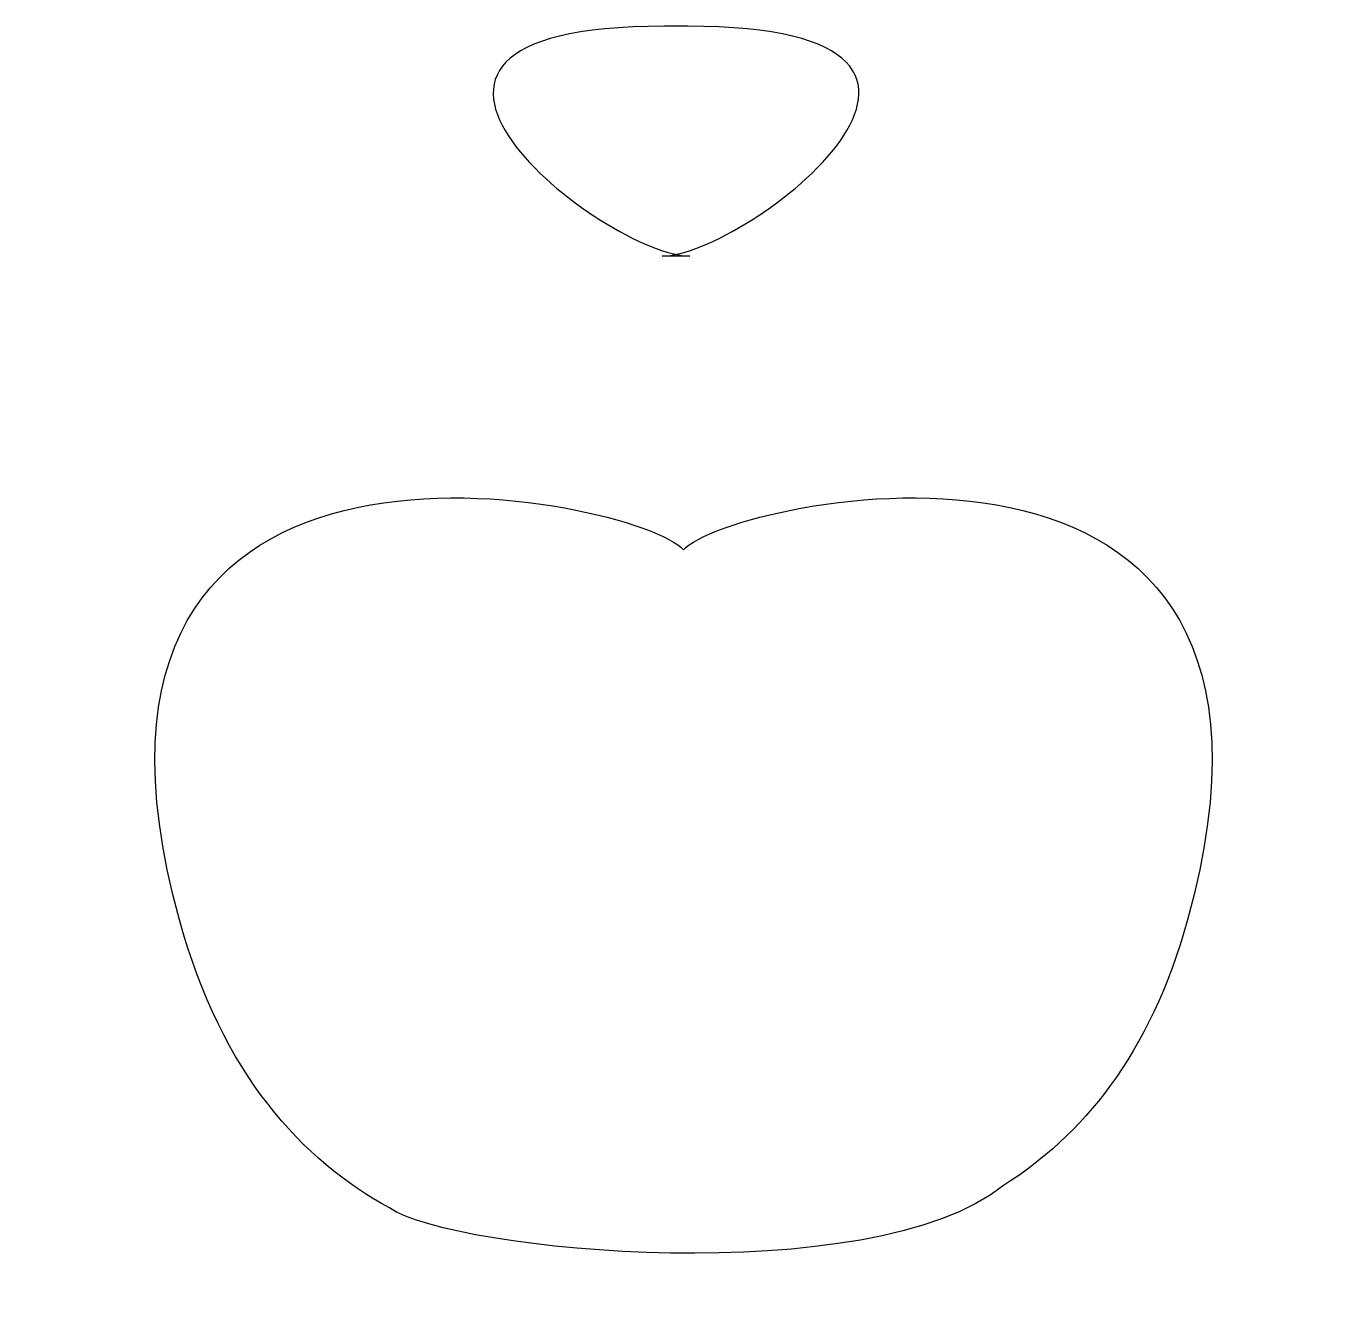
# Model space of a CAD drawing. Header units: centimetres. Extents: x -4 to 4, y -3.96 to 3.73.
import ezdxf

# ---------------------------------------------------------------- set-up
doc = ezdxf.new("R2010")
doc.units = ezdxf.units.CM
doc.header["$MEASUREMENT"] = 0
doc.layers.add('Camada 1', color=7, linetype='Continuous')

msp = doc.modelspace()

# ---------------------------------------------------------------- linework, layer by layer
at = {"layer": 'Camada 1'}
for points, knots in [([(0.02531, 3.72832), (2.1978, 3.72832), (0.37443, 2.3318), (-0.12992, 2.3318), (-0.12992, 2.3318), (-0.12992, 2.3318), (0.03877, 2.3318), (0.03877, 2.3318), (0.03877, 2.3318), (-0.46555, 2.3318), (-2.28892, 3.72832), (-0.11643, 3.72832), (-0.11643, 3.72832), (-0.11643, 3.72832), (0.02531, 3.72832), (0.02531, 3.72832)], [0, 0, 0, 0, 0.2, 0.2, 0.2, 0.2, 0.4, 0.4, 0.4, 0.4, 0.6, 0.6, 0.6, 0.6, 1, 1, 1, 1]), ([(1.94504, -3.31737), (2.41481, -3.02231), (2.83777, -2.52555), (3.06476, -1.70275), (3.06476, -1.70275), (3.9957, 1.6723), (0.27145, 0.85765), (-0.00004, 0.54735), (-0.00004, 0.54735), (-0.27161, 0.85765), (-3.99578, 1.67231), (-3.06479, -1.70275), (-3.06479, -1.70275), (-2.80547, -2.64292), (-2.31358, -3.16735), (-1.78709, -3.45331), (-1.78709, -3.45331), (-1.39654, -3.72002), (1.13568, -3.96224), (1.94504, -3.31737)], [0, 0, 0, 0, 0.1666667, 0.1666667, 0.1666667, 0.1666667, 0.3333333, 0.3333333, 0.3333333, 0.3333333, 0.5, 0.5, 0.5, 0.5, 0.6666667, 0.6666667, 0.6666667, 0.6666667, 1, 1, 1, 1])]:
    msp.add_open_spline(points, degree=3, knots=knots, dxfattribs=at)

doc.saveas('drawing.dxf')
